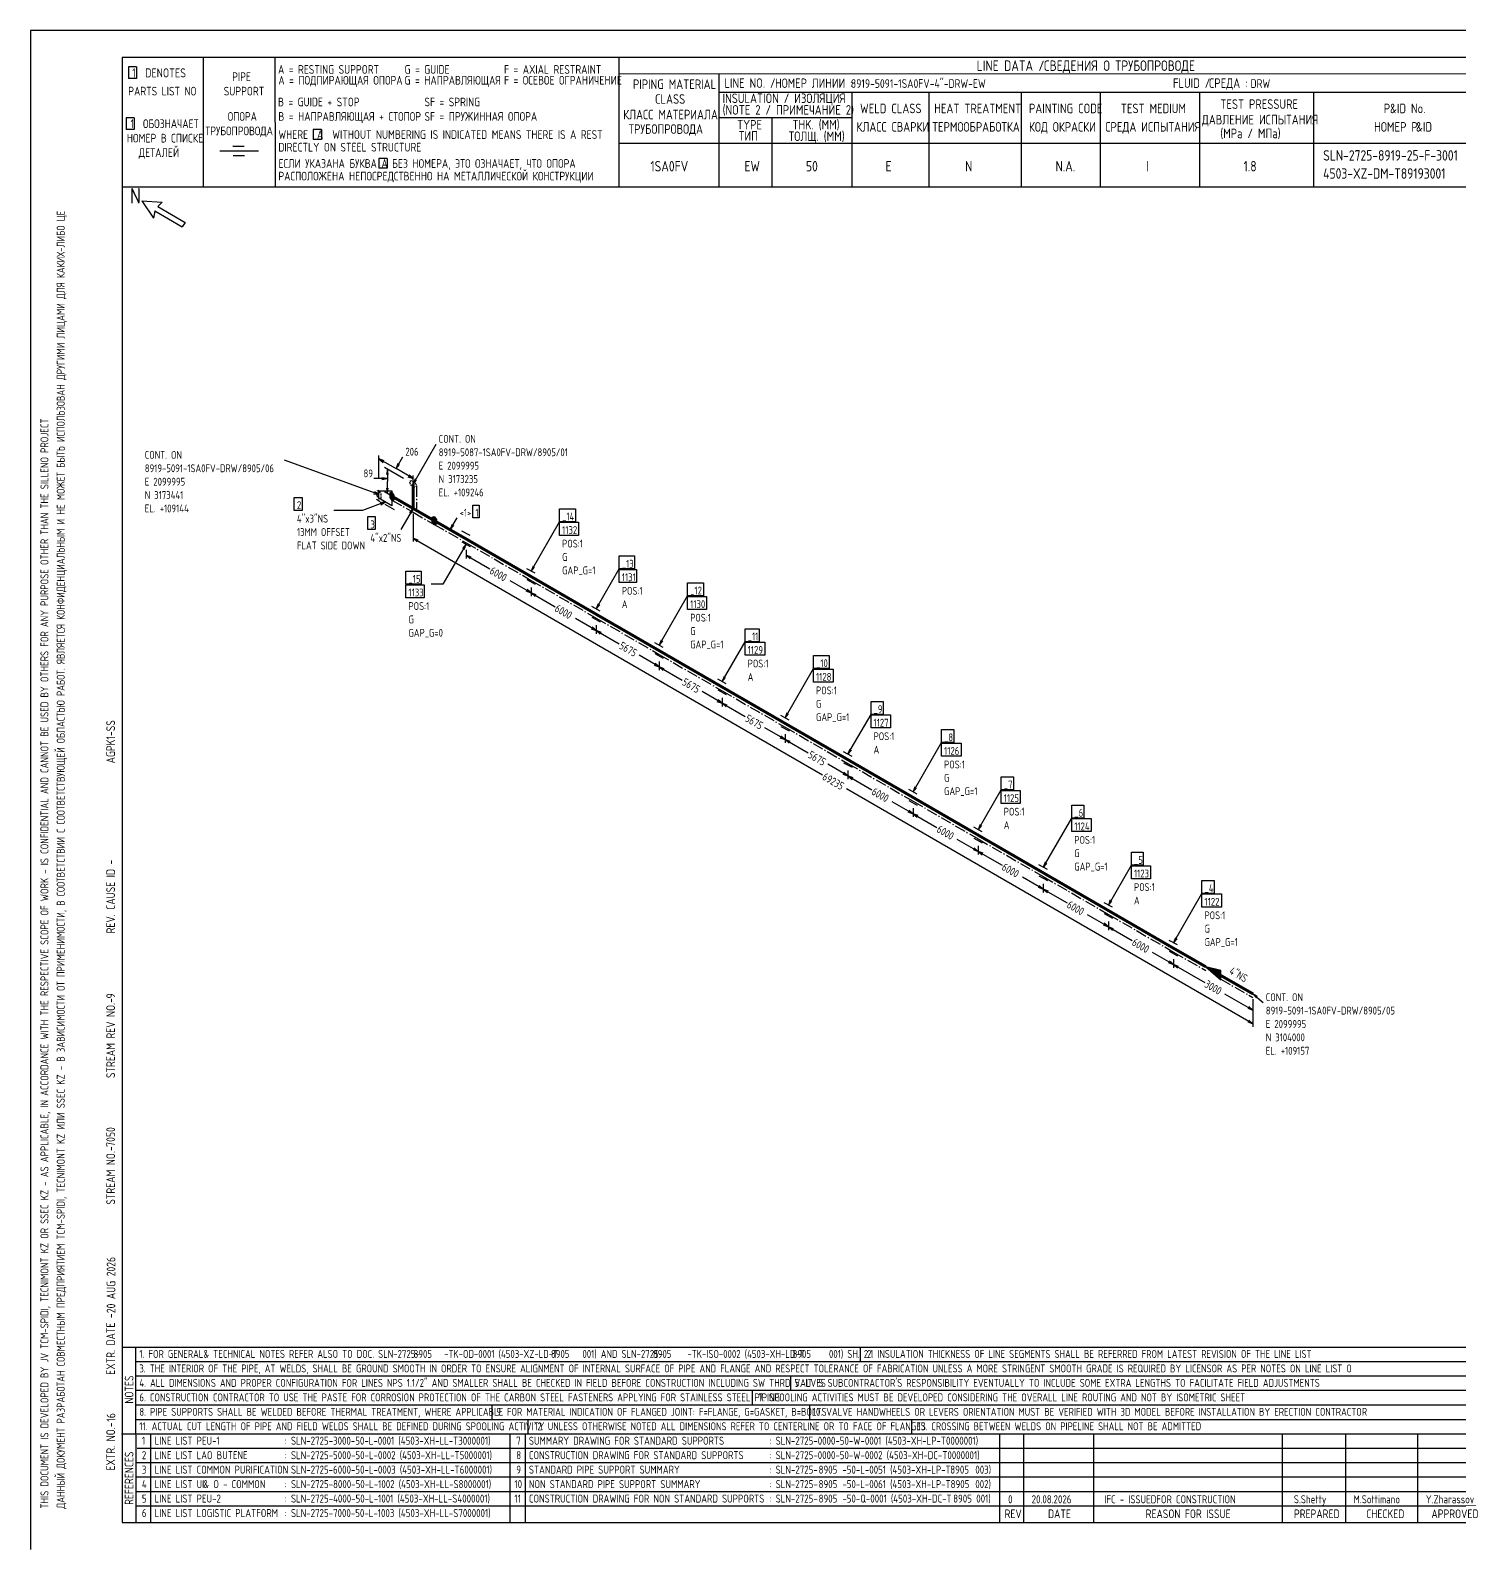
# Model space of a CAD drawing. Extents: x -1005 to 594, y -998 to 420.
# Drawn here: x 0 to 395.2, y 0 to 420 of the extents above; entities that cross this region are included whole.
import ezdxf

# ---------------------------------------------------------------- set-up
doc = ezdxf.new("R2010")
doc.units = 0
doc.linetypes.add('GT100', pattern=[0.8, 0.533333, -0.266667])
doc.linetypes.add('GT111', pattern=[4.5, 3, -0.6, 0.3, -0.6])
doc.styles.add('TTFN17', font='GOST type A')

msp = doc.modelspace()

# ---------------------------------------------------------------- linework, layer by layer
at = {"layer": 'GT_1', "flags": 128}
for points in [[(0, 420), (0, 0)], [(594, 420), (0, 420)], [(589.1, 412.5), (25.4, 412.5)], [(25.4, 412.5), (25.4, 7.5)], [(47.8, 412.5), (47.8, 376.7)], [(67.6, 412.5), (67.7, 376.7)], [(162.7, 412.5), (162.7, 376.7)], [(29.3, 409.9), (27.1, 409.9)], [(27.1, 409.9), (27.1, 406.7)], [(29.3, 409.9), (29.3, 406.7)], [(589.1, 408), (162.7, 407.9)], [(190.3, 407.8), (190.3, 376.7)], [(29.3, 406.7), (27.1, 406.7)], [(190.3, 402.9), (402.7, 402.9)], [(227.1, 402.9), (227.1, 376.7)], [(248.4, 402.9), (248.4, 376.8)], [(273.9, 402.9), (273.9, 376.7)], [(295.8, 402.9), (295.8, 376.7)], [(323.2, 402.9), (323.2, 376.7)], [(354.8, 402.9), (354.8, 376.8)], [(28.7, 395.8), (26.5, 395.8)], [(26.5, 395.8), (26.5, 392.6)], [(28.7, 395.8), (28.7, 392.6)], [(227.1, 395.8), (190.3, 395.8)], [(205, 395.8), (205, 376.7)], [(28.7, 392.6), (26.5, 392.6)], [(80.5, 392.6), (78.2, 392.6)], [(78.2, 392.6), (78.2, 389.8)], [(80.5, 392.6), (80.5, 389.8)], [(63.1, 386.6), (52.4, 386.6)], [(59.1, 387.9), (56, 387.9)], [(80.5, 389.8), (78.2, 389.8)], [(230.2, 388.7), (162.7, 388.7)], [(402.7, 388.7), (226.9, 388.7)], [(59.2, 385.3), (56.1, 385.3)], [(98.6, 384.6), (96.3, 384.6)], [(96.3, 384.6), (96.3, 381.9)], [(98.6, 384.6), (98.6, 381.9)], [(98.6, 381.9), (96.3, 381.9)], [(402.7, 376.7), (25.4, 376.7)], [(30.8, 372.9), (34, 368.1)], [(30.8, 372.9), (36.4, 372.5)], [(34.4, 370.1), (34, 368.1)], [(34.4, 370.1), (42, 365.7)], [(36.4, 372.5), (35.2, 371.3)], [(35.2, 371.3), (42.8, 366.9)], [(42.8, 366.9), (42, 365.7)], [(96.375, 296.3), (96.375, 302.45)], [(105.825, 294.575), (112.2, 305.6)], [(96.375, 291.65), (70.275, 301.175)], [(97.8, 301.025), (96.375, 301.55), (97.5, 300.575)], [(96.375, 301.55), (101.1, 298.85)], [(103.2, 296.075), (97.875, 299.15)], [(98.925, 297.2), (98.7, 298.7), (98.475, 297.2)], [(98.7, 298.7), (98.7, 295.325)], [(101.1, 298.85), (102.975, 302.075)], [(101.625, 300.275), (101.1, 298.85), (102.075, 299.975)], [(105.825, 296.075), (101.1, 298.85)], [(98.7, 296.075), (94.95, 296.075)], [(97.2, 295.85), (98.7, 296.075), (97.2, 296.3)], [(98.7, 291.95), (98.7, 295.325)], [(104.4, 296.6), (105.825, 296.075), (104.7, 297.05)], [(105.825, 289.325), (105.825, 296.975)], [(106.35, 296), (105.825, 294.575), (106.8, 295.7)], [(72.975, 290.9), (75.15, 290.9), (75.15, 287.3), (72.975, 287.3), (72.975, 290.9)], [(94.875, 291.875), (96.375, 291.65), (95.1, 292.4)], [(99.975, 291.2), (99.975, 288.575), (96.375, 290.675), (96.375, 292.7), (99.975, 292.7), (99.975, 291.2)], [(104.55, 288.575), (97.875, 292.4)], [(98.475, 293.45), (98.7, 291.95), (98.925, 293.45)], [(99.375, 290.9), (99.975, 290.075), (100.575, 290.225), (100.575, 291.5), (99.975, 292.325), (99.375, 292.175), (99.375, 290.9)], [(99.375, 292), (100.211, 292)], [(99.375, 291.8), (100.357, 291.8)], [(99.375, 291.6), (100.502, 291.6)], [(99.375, 291.4), (100.575, 291.4)], [(99.375, 291.2), (100.575, 291.2)], [(99.375, 291), (100.575, 291)], [(99.448, 290.8), (100.575, 290.8)], [(99.475, 292.2), (100.066, 292.2)], [(99.593, 290.6), (100.575, 290.6)], [(99.739, 290.4), (100.575, 290.4)], [(99.884, 290.2), (100.475, 290.2)], [(98.175, 289.625), (91.8, 287.3), (83.925, 287.3)], [(96.9, 288.875), (98.175, 289.625), (96.675, 289.4)], [(105.825, 287.825), (102.45, 281.975)], [(105.3, 286.4), (105.825, 287.825), (104.85, 286.7)], [(105.825, 286.325), (105.825, 278.675)], [(122.325, 288.725), (124.05, 288.725), (124.05, 285.2), (122.325, 285.2), (122.325, 288.725)], [(146.325, 287.75), (150.675, 287.75), (150.675, 284.15), (146.325, 284.15), (146.325, 287.75)], [(93.3, 285.575), (95.325, 285.575), (95.325, 281.975), (93.3, 281.975), (93.3, 285.575)], [(111.075, 285.425), (111.675, 285.575), (112.275, 284.75), (112.275, 283.475), (111.675, 283.325), (111.075, 284.15), (111.075, 285.425)], [(111.075, 285.4), (111.802, 285.4)], [(111.075, 285.2), (111.948, 285.2)], [(111.075, 285), (112.093, 285)], [(111.075, 284.8), (112.239, 284.8)], [(111.075, 284.6), (112.275, 284.6)], [(111.075, 284.4), (112.275, 284.4)], [(111.075, 284.2), (112.275, 284.2)], [(111.184, 284), (112.275, 284)], [(111.33, 283.8), (112.275, 283.8)], [(111.475, 283.6), (112.275, 283.6)], [(116.1, 281.975), (117.975, 285.2)], [(116.625, 283.4), (116.1, 281.975), (117.075, 283.1)], [(121.575, 280.325), (119.25, 281.6)], [(138.45, 270.5), (146.325, 284.15)], [(146.325, 284), (151.575, 284), (151.575, 280.4), (146.325, 280.4), (146.325, 284)], [(107.25, 279.05), (105.825, 279.575), (106.95, 278.6)], [(105.825, 279.575), (219, 214.175)], [(120.45, 277.925), (114.075, 266.9), (110.85, 266.9)], [(119.25, 278.6), (121.575, 277.325)], [(119.925, 276.5), (120.45, 277.925), (119.475, 276.8)], [(120.45, 276.425), (120.45, 274.025)], [(121.875, 274.4), (120.45, 274.925), (121.575, 273.95)], [(120.45, 274.925), (127.05, 271.1)], [(162.825, 274.7), (167.025, 274.7), (167.025, 271.1), (162.825, 271.1), (162.825, 274.7)], [(103.8, 270.5), (108, 270.5), (108, 266.9), (103.8, 266.9), (103.8, 270.5)], [(139.575, 269.9), (137.25, 271.175)], [(138.975, 271.925), (138.45, 270.5), (139.425, 271.625)], [(156.45, 260.075), (162.825, 271.1)], [(162.825, 270.95), (167.625, 270.95), (167.625, 267.35), (162.825, 267.35), (162.825, 270.95)], [(103.8, 266.75), (108.9, 266.75), (108.9, 263.15), (103.8, 263.15), (103.8, 266.75)], [(138.45, 264.5), (132.675, 267.8)], [(137.025, 265.025), (138.45, 264.5), (137.325, 265.475)], [(137.25, 268.175), (139.575, 266.9)], [(138.45, 266), (138.45, 263.6)], [(138.45, 266), (138.45, 263.6)], [(181.725, 267.275), (186.075, 267.275), (186.075, 263.675), (181.725, 263.675), (181.725, 267.275)], [(139.875, 263.975), (138.45, 264.5), (139.575, 263.525)], [(138.45, 264.5), (145.05, 260.675)], [(157.575, 259.475), (155.25, 260.75)], [(156.975, 261.5), (156.45, 260.075), (157.425, 261.2)], [(173.85, 250.025), (181.725, 263.675)], [(181.725, 263.525), (186.975, 263.525), (186.975, 259.925), (181.725, 259.925), (181.725, 263.525)], [(156.45, 254.075), (150.675, 257.375)], [(155.25, 257.75), (157.575, 256.475)], [(155.025, 254.6), (156.45, 254.075), (155.325, 255.05)], [(156.45, 255.575), (156.45, 253.175)], [(156.45, 255.575), (156.45, 253.175)], [(157.875, 253.55), (156.45, 254.075), (157.575, 253.1)], [(156.45, 254.075), (162.825, 250.4)], [(197.625, 254.6), (201.525, 254.6), (201.525, 251), (197.625, 251), (197.625, 254.6)], [(174.975, 249.425), (172.65, 250.7)], [(174.375, 251.45), (173.85, 250.025), (174.825, 251.15)], [(191.25, 239.975), (197.625, 251)], [(197.625, 250.85), (203.025, 250.85), (203.025, 247.25), (197.625, 247.25), (197.625, 250.85)], [(173.85, 244.025), (168.3, 247.25)], [(172.425, 244.55), (173.85, 244.025), (172.725, 245)], [(172.65, 247.7), (174.975, 246.425)], [(173.85, 245.525), (173.85, 243.125)], [(173.85, 245.525), (173.85, 243.125)], [(175.275, 243.5), (173.85, 244.025), (174.975, 243.05)], [(173.85, 244.025), (180.225, 240.35)], [(216.525, 247.175), (220.875, 247.175), (220.875, 243.575), (216.525, 243.575), (216.525, 247.175)], [(192.375, 239.375), (190.05, 240.65)], [(191.775, 241.4), (191.25, 239.975), (192.225, 241.1)], [(208.65, 229.925), (216.525, 243.575)], [(216.525, 243.425), (221.925, 243.425), (221.925, 239.825), (216.525, 239.825), (216.525, 243.425)], [(191.25, 233.975), (185.7, 237.2)], [(190.05, 237.65), (192.375, 236.375)], [(191.25, 235.475), (191.25, 233.075)], [(191.25, 235.475), (191.25, 233.075)], [(189.825, 234.5), (191.25, 233.975), (190.125, 234.95)], [(192.675, 233.45), (191.25, 233.975), (192.375, 233)], [(191.25, 233.975), (197.625, 230.3)], [(209.175, 231.35), (208.65, 229.925), (209.625, 231.05)], [(232.425, 234.5), (235.8, 234.5), (235.8, 230.9), (232.425, 230.9), (232.425, 234.5)], [(208.65, 223.925), (203.1, 227.15)], [(209.775, 229.325), (207.45, 230.6)], [(207.45, 227.6), (209.775, 226.325)], [(226.05, 219.875), (232.425, 230.9)], [(232.425, 230.75), (237.825, 230.75), (237.825, 227.15), (232.425, 227.15), (232.425, 230.75)], [(207.225, 224.45), (208.65, 223.925), (207.525, 224.9)], [(208.65, 225.425), (208.65, 223.025)], [(208.65, 225.425), (208.65, 223.025)], [(210.075, 223.4), (208.65, 223.925), (209.775, 222.95)], [(208.65, 223.925), (215.025, 220.25)], [(244.05, 209.45), (251.925, 223.1)], [(251.925, 226.7), (255.3, 226.7), (255.3, 223.1), (251.925, 223.1), (251.925, 226.7)], [(251.925, 222.95), (257.325, 222.95), (257.325, 219.35), (251.925, 219.35), (251.925, 222.95)], [(227.175, 219.275), (224.85, 220.55)], [(226.575, 221.3), (226.05, 219.875), (227.025, 221)], [(226.05, 213.875), (220.5, 217.1)], [(224.625, 214.4), (226.05, 213.875), (224.925, 214.85)], [(224.85, 217.55), (227.175, 216.275)], [(226.05, 215.375), (226.05, 212.975)], [(226.05, 215.375), (226.05, 212.975)], [(338.025, 145.4), (225.675, 210.35)], [(227.475, 213.35), (226.05, 213.875), (227.175, 212.9)], [(226.05, 213.875), (232.65, 210.05)], [(245.175, 208.85), (242.85, 210.125)], [(244.575, 210.875), (244.05, 209.45), (245.025, 210.575)], [(262.05, 199.025), (268.425, 210.05)], [(268.425, 213.65), (271.8, 213.65), (271.8, 210.05), (268.425, 210.05), (268.425, 213.65)], [(244.05, 203.45), (238.275, 206.75)], [(242.85, 207.125), (245.175, 205.85)], [(268.425, 209.9), (273.675, 209.9), (273.675, 206.3), (268.425, 206.3), (268.425, 209.9)], [(287.925, 205.85), (291.3, 205.85), (291.3, 202.25), (287.925, 202.25), (287.925, 205.85)], [(242.625, 203.975), (244.05, 203.45), (242.925, 204.425)], [(244.05, 204.95), (244.05, 202.55)], [(244.05, 204.95), (244.05, 202.55)], [(245.475, 202.925), (244.05, 203.45), (245.175, 202.475)], [(244.05, 203.45), (250.65, 199.625)], [(280.05, 188.6), (287.925, 202.25)], [(287.925, 202.1), (293.325, 202.1), (293.325, 198.5), (287.925, 198.5), (287.925, 202.1)], [(263.175, 198.425), (260.85, 199.7)], [(262.575, 200.45), (262.05, 199.025), (263.025, 200.15)], [(262.05, 193.025), (256.275, 196.325)], [(260.625, 193.55), (262.05, 193.025), (260.925, 194)], [(260.85, 196.7), (263.175, 195.425)], [(262.05, 194.525), (262.05, 192.125)], [(262.05, 194.525), (262.05, 192.125)], [(263.475, 192.5), (262.05, 193.025), (263.175, 192.05)], [(262.05, 193.025), (268.65, 189.2)], [(281.175, 188), (278.85, 189.275)], [(280.575, 190.025), (280.05, 188.6), (281.025, 189.725)], [(298.05, 178.175), (304.425, 189.2)], [(304.425, 192.8), (307.65, 192.8), (307.65, 189.2), (304.425, 189.2), (304.425, 192.8)], [(304.425, 189.05), (309.675, 189.05), (309.675, 185.45), (304.425, 185.45), (304.425, 189.05)], [(280.05, 182.6), (274.275, 185.9)], [(278.85, 186.275), (281.175, 185)], [(323.925, 185), (327.3, 185), (327.3, 181.4), (323.925, 181.4), (323.925, 185)], [(278.625, 183.125), (280.05, 182.6), (278.925, 183.575)], [(280.05, 184.1), (280.05, 181.7)], [(280.05, 184.1), (280.05, 181.7)], [(281.475, 182.075), (280.05, 182.6), (281.175, 181.625)], [(280.05, 182.6), (286.65, 178.775)], [(316.05, 167.75), (323.925, 181.4)], [(323.925, 181.25), (329.325, 181.25), (329.325, 177.65), (323.925, 177.65), (323.925, 181.25)], [(299.175, 177.575), (296.85, 178.85)], [(298.575, 179.6), (298.05, 178.175), (299.025, 179.3)], [(298.05, 172.175), (292.275, 175.475)], [(296.625, 172.7), (298.05, 172.175), (296.925, 173.15)], [(296.85, 175.85), (299.175, 174.575)], [(298.05, 173.675), (298.05, 171.275)], [(298.05, 173.675), (298.05, 171.275)], [(299.475, 171.65), (298.05, 172.175), (299.175, 171.2)], [(298.05, 172.175), (304.65, 168.35)], [(317.175, 167.15), (314.85, 168.425)], [(316.575, 169.175), (316.05, 167.75), (317.025, 168.875)], [(316.05, 161.75), (310.275, 165.05)], [(314.85, 165.425), (317.175, 164.15)], [(314.625, 162.275), (316.05, 161.75), (314.925, 162.725)], [(316.05, 163.25), (316.05, 160.85)], [(316.05, 163.25), (316.05, 160.85)], [(317.475, 161.225), (316.05, 161.75), (317.175, 160.775)], [(316.05, 161.75), (324.675, 156.8)], [(329.1, 158.75), (329.1, 160.1), (324.975, 161.15), (329.1, 157.55), (329.1, 159.95), (325.35, 160.925), (329.1, 157.625), (329.1, 159.725), (325.8, 160.7), (329.1, 157.85), (329.1, 159.575), (326.175, 160.4), (329.1, 158), (329.1, 159.425), (326.55, 160.25), (329.1, 158.15), (329.1, 159.275), (327, 159.95), (329.1, 158.3), (329.1, 159.05), (327.3, 159.8), (329.1, 158.525), (329.1, 158.9), (327.75, 159.5), (329.1, 158.675), (329.1, 158.75), (324.975, 161.15)], [(338.025, 149.15), (330.225, 153.575)], [(339.3, 152.9), (338.025, 153.65), (339, 152.525)], [(338.025, 153.65), (340.875, 151.25)], [(338.025, 152.15), (338.025, 148.25)], [(338.025, 152.15), (338.025, 144.5)], [(336.6, 149.675), (338.025, 149.15), (336.9, 150.125)], [(336.6, 145.925), (338.025, 145.4), (336.9, 146.375)], [(25.3, 56), (402.7, 56)], [(29.1, 56), (29.2, 7.5)], [(229.4, 56), (229.4, 52)], [(29.1, 52), (402.7, 52)], [(29.1, 48), (402.7, 48)], [(210.2, 48), (210.2, 44)], [(402.7, 44), (29.1, 44)], [(199.6, 44), (199.6, 40)], [(29.2, 40), (402.7, 40)], [(127.6, 40), (127.6, 36)], [(215.4, 40), (215.4, 36)], [(29.1, 36), (402.7, 36)], [(137.5, 36), (137.5, 32)], [(243.6, 36), (243.6, 32)], [(25.2, 32), (402.7, 32)], [(33.2, 32), (33.2, 7.6)], [(132.6, 32), (132.6, 7.6)], [(136.8, 32), (136.8, 7.6)], [(267.9, 32), (267.9, 7.5)], [(274.6, 32), (274.6, 7.5)], [(293.9, 32), (293.9, 7.5)], [(346.1, 32), (346.1, 7.5)], [(363.6, 32), (363.6, 7.5)], [(383.5, 32), (383.5, 7.5)], [(402.7, 28), (29.5, 28)], [(402.7, 24), (29.1, 24)], [(402.7, 20), (29.1, 20)], [(402.7, 16), (29.1, 16)], [(402.7, 12), (29.2, 12)], [(25.4, 7.5), (589.1, 7.5)], [(0, 0), (0, 0)]]:
    msp.add_lwpolyline(points, dxfattribs=at)
at = {"layer": 'GT_1', "linetype": 'GT100', "flags": 128}
for points in [[(106.425, 294.875), (106.8, 294.05), (106.425, 293.6), (105.225, 294.275), (104.85, 295.1), (105.225, 295.55), (106.425, 294.875)], [(95.775, 291.35), (96.375, 290.525), (96.975, 290.675), (96.975, 291.95), (96.375, 292.775), (95.775, 292.625), (95.775, 291.35)]]:
    msp.add_lwpolyline(points, dxfattribs=at)
at = {"layer": 'GT_1', "const_width": 0.8, "flags": 128}
for points in [[(105.825, 287.825), (105.825, 294.575)], [(105.825, 287.825), (99.975, 291.2)], [(111.675, 284.45), (105.825, 287.825)], [(120.45, 279.425), (111.675, 284.45)], [(138.45, 269), (120.45, 279.425)], [(156.45, 258.575), (138.45, 269)], [(173.85, 248.525), (156.45, 258.575)], [(191.25, 238.475), (173.85, 248.525)], [(208.65, 228.425), (191.25, 238.475)], [(226.05, 218.375), (208.65, 228.425)], [(244.05, 207.95), (226.05, 218.375)], [(262.05, 197.525), (244.05, 207.95)], [(280.05, 187.1), (262.05, 197.525)], [(298.05, 176.675), (280.05, 187.1)], [(316.05, 166.25), (298.05, 176.675)], [(324.975, 161.15), (316.05, 166.25)], [(338.025, 153.65), (329.1, 158.75)]]:
    msp.add_lwpolyline(points, dxfattribs=at)
at = {"layer": 'GT_1', "linetype": 'GT111', "flags": 128}
for points in [[(106.725, 294.05), (106.725, 287.3)], [(100.65, 287.45), (95.7, 290.3)], [(99.975, 290.15), (105.825, 286.775)], [(105.825, 286.775), (111.675, 283.4)], [(111.675, 283.4), (120.45, 278.375)], [(120.45, 278.375), (138.45, 267.95)], [(138.45, 267.95), (156.45, 257.525)], [(156.45, 257.525), (173.85, 247.475)], [(173.85, 247.475), (191.25, 237.425)], [(191.25, 237.425), (208.65, 227.375)], [(208.65, 227.375), (226.05, 217.325)], [(226.05, 217.325), (244.05, 206.9)], [(244.05, 206.9), (262.05, 196.475)], [(262.05, 196.475), (280.05, 186.05)], [(280.05, 186.05), (298.05, 175.625)], [(298.05, 175.625), (316.05, 165.2)], [(316.05, 165.2), (324.975, 160.1)], [(329.1, 157.7), (338.025, 152.6)]]:
    msp.add_lwpolyline(points, dxfattribs=at)

# ---------------------------------------------------------------- texts
at = {"layer": 'GT_1', "style": 'TTFN17'}
for s, height, p in [('LINE DATA /', 2.8875, (261.633, 408.8)), ('СВЕДЕНИЯ О ТРУБОПРОВОДЕ', 2.8875, (280.233, 408.8)), (' 1  DENOTES', 2.5025, (26.875, 407)), (' PIPE', 2.4062, (54.561, 406)), ('A = RESTING SUPPORT', 2.40625, (68.461, 408)), ('A = ПОДПИРАЮЩАЯ ОПОРА', 2.40625, (68.561, 405)), ('G = GUIDE', 2.4062, (103.461, 408)), ('G = НАПРАВЛЯЮЩАЯ', 2.40625, (103.461, 405)), ('F = AXIAL RESTRAINT', 2.40625, (130.961, 408)), ('F = ОСЕВОЕ ОГРАНИЧЕНИЕ', 2.40625, (130.961, 405)), ('PARTS LIST NO', 2.40625, (27.061, 402)), ('SUPPORT', 2.4062, (53.461, 402)), ('PIPING MATERIAL', 2.64687, (166.597, 403.8)), ('LINE NO. /', 2.6469, (191.897, 404.1)), ('НОМЕР ЛИНИИ :', 2.59875, (205.89, 404.1)), ('8919-5091-1SA0FV-4"-DRW-EW', 2.40625, (226.861, 404.1)), ('FLUID /', 2.6469, (315.897, 404.1)), ('СРЕДА :', 2.6469, (325.897, 404.1)), ('DRW', 2.4062, (337.361, 404.1)), ('B = GUIDE + STOP', 2.40625, (68.461, 399)), ('SF = SPRING', 2.40625, (108.961, 399)), ('CLASS', 2.6469, (172.697, 399.7)), ('(NOTE 2 / ПРИМЕЧАНИЕ 2)', 2.64687, (191.397, 396.7)), ('INSULATION / ИЗОЛЯЦИЯ', 2.64687, (191.397, 399.9)), ('WELD CLASS', 2.6469, (229.397, 397.1)), ('HEAT TREATMENT', 2.64687, (249.897, 397.1)), ('PAINTING CODE', 2.64687, (276.097, 397.1)), ('TEST MEDIUM', 2.64687, (301.497, 397.1)), ('TEST PRESSURE', 2.64687, (328.997, 398.3)), ('P', 2.647, (374.197, 397.1)), ('&ID No.', 2.6469, (375.908, 397.1)), (' 1  ОБОЗНАЧАЕТ', 2.40625, (26.461, 393)), ('ОПОРА', 2.4062, (54.561, 395)), ('B = НАПРАВЛЯЮЩАЯ + СТОПОР', 2.40625, (68.561, 395)), ('SF = ПРУЖИННАЯ ОПОРА', 2.40625, (108.961, 395)), ('КЛАСС МАТЕРИАЛА', 2.64687, (163.897, 395.4)), ('TYPE', 2.6469, (195.397, 392.6)), ('THK. (MM)', 2.6469, (210.697, 392.6)), ('ДАВЛЕНИЕ ИСПЫТАНИЯ', 2.64687, (323.897, 394)), ('НОМЕР В СПИСКЕ', 2.40625, (26.661, 389)), ('ТРУБОПРОВОДА', 2.40625, (48.361, 391)), ('WHERE  A  WITHOUT NUMBERING IS INDICATED MEANS THERE IS A REST', 2.40625, (68.561, 390)), ('ТРУБОПРОВОДА', 2.64687, (165.397, 391.4)), ('ТИП', 2.6469, (195.897, 389.5)), ('ТОЛЩ. (ММ)', 2.6469, (209.697, 389.4)), ('КЛАСС СВАРКИ', 2.64687, (228.397, 392)), ('ТЕРМООБРАБОТКА', 2.64687, (249.397, 392)), ('КОД ОКРАСКИ', 2.64687, (276.097, 392)), ('СРЕДА ИСПЫТАНИЯ', 2.64687, (297.197, 392)), ('(MPa / МПа)', 2.64687, (328.997, 390.2)), ('НОМЕР P', 2.6469, (371.497, 392)), ('&ID', 2.6469, (383.097, 392)), ('ДЕТАЛЕЙ', 2.4062, (29.961, 385)), ('DIRECTLY ON STEEL STRUCTURE', 2.40625, (68.561, 386.5)), ('SLN-2725-8919-25-F-3001', 2.8875, (357.433, 384)), ('ЕСЛИ УКАЗАНА БУКВА A БЕЗ НОМЕРА, ЭТО ОЗНАЧАЕТ, ЧТО ОПОРА', 2.40625, (68.561, 382)), ('1SA0FV', 2.8875, (171.433, 381)), ('EW', 2.8875, (197.433, 381)), ('50', 2.8875, (214.433, 381)), ('E', 2.888, (236.433, 381)), ('N', 2.888, (258.433, 381)), ('N.A.', 2.8875, (283.433, 381)), ('I', 2.888, (308.433, 381)), ('1.8', 2.8875, (335.433, 381)), ('РАСПОЛОЖЕНА НЕПОСРЕДСТВЕННО НА МЕТАЛЛИЧЕСКОЙ КОНСТРУКЦИИ', 2.40625, (68.561, 378.5)), ('4503-XZ-DM-T89193001', 2.8875, (357.433, 379)), ('N', 4.331, (27.55, 372.1)), ('CONT. ON', 2.1656, (112.9, 305.975)), ('CONT. ON', 2.1656, (31.634, 301.55)), ('206', 2.1656, (103.675, 302.45)), ('8919-5087-1SA0FV-DRW/8905/01', 2.16562, (112.9, 302.278)), ('8919-5091-1SA0FV-DRW/8905/06', 2.16562, (31.634, 297.853)), ('89', 2.1656, (92.1, 296.45)), ('E 2099995', 2.1656, (112.9, 298.58)), ('E 2099995', 2.1656, (31.634, 294.155)), ('N 3173235', 2.1656, (112.9, 294.883)), ('N 3173441', 2.1656, (31.634, 290.458)), ('2', 2.166, (73.7, 287.675)), ('EL. +109246', 2.16562, (112.9, 291.185)), ('EL. +109144', 2.16562, (31.634, 286.76)), ('4"x3"NS', 2.1656, (73.7, 283.925)), ('<1>', 2.1656, (118.675, 285.575)), ('1', 2.166, (123.033, 285.575)), ('_14', 2.1656, (147.025, 284.525)), ('13MM OFFSET', 2.16562, (73.7, 280.228)), ('3', 2.166, (93.999, 282.35)), ('1132', 2.1656, (147.025, 280.775)), ('FLAT SIDE DOWN', 2.16562, (73.7, 276.53)), ('4"x2"NS', 2.1656, (93.999, 278.6)), ('POS:1', 2.1656, (147.025, 277.025)), ('G', 2.166, (147.025, 273.328)), ('_13', 2.1656, (163.525, 271.475)), ('_15', 2.1656, (104.534, 267.275)), ('GAP_G=1', 2.1656, (147.025, 269.63)), ('1131', 2.1656, (163.525, 267.725)), ('1133', 2.1656, (104.534, 263.525)), ('POS:1', 2.1656, (163.525, 263.975)), ('_12', 2.1656, (182.425, 264.05)), ('POS:1', 2.1656, (104.534, 259.775)), ('A', 2.166, (163.525, 260.278)), ('1130', 2.1656, (182.425, 260.3)), ('G', 2.166, (104.534, 256.078)), ('POS:1', 2.1656, (182.425, 256.55)), ('GAP_G=0', 2.1656, (104.534, 252.38)), ('G', 2.166, (182.425, 252.853)), ('_11', 2.1656, (198.325, 251.375)), ('GAP_G=1', 2.1656, (182.425, 249.155)), ('1129', 2.1656, (198.325, 247.625)), ('POS:1', 2.1656, (198.325, 243.875)), ('_10', 2.1656, (217.225, 243.95)), ('A', 2.166, (198.325, 240.178)), ('1128', 2.1656, (217.225, 240.2)), ('POS:1', 2.1656, (217.225, 236.45)), ('G', 2.166, (217.225, 232.753)), ('GAP_G=1', 2.1656, (217.225, 229.055)), ('_9', 2.1656, (233.125, 231.275)), ('1127', 2.1656, (233.125, 227.525)), ('POS:1', 2.1656, (233.125, 223.775)), ('_8', 2.1656, (252.625, 223.475)), ('A', 2.166, (233.125, 220.078)), ('1126', 2.1656, (252.625, 219.725)), ('POS:1', 2.1656, (252.625, 215.975)), ('G', 2.166, (252.625, 212.278)), ('GAP_G=1', 2.1656, (252.625, 208.58)), ('_7', 2.1656, (269.125, 210.425)), ('1125', 2.1656, (269.125, 206.675)), ('POS:1', 2.1656, (269.125, 202.925)), ('_6', 2.1656, (288.625, 202.625)), ('A', 2.166, (269.125, 199.228)), ('1124', 2.1656, (288.625, 198.875)), ('POS:1', 2.1656, (288.625, 195.125)), ('G', 2.166, (288.625, 191.428)), ('GAP_G=1', 2.1656, (288.625, 187.73)), ('_5', 2.1656, (305.125, 189.575)), ('1123', 2.1656, (305.125, 185.825)), ('POS:1', 2.1656, (305.125, 182.075)), ('_4', 2.1656, (324.625, 181.775)), ('A', 2.166, (305.125, 178.378)), ('1122', 2.1656, (324.625, 178.025)), ('POS:1', 2.1656, (324.625, 174.275)), ('G', 2.166, (324.625, 170.578)), ('GAP_G=1', 2.1656, (324.625, 166.88)), ('CONT. ON', 2.1656, (341.575, 151.625)), ('8919-5091-1SA0FV-DRW/8905/05', 2.16562, (341.575, 147.928)), ('E 2099995', 2.1656, (341.575, 144.23)), ('N 3104000', 2.1656, (341.575, 140.533)), ('EL. +109157', 2.16562, (341.575, 136.835)), ('1. FOR GENERAL', 2.18487, (30.128, 53)), ('& TECHNICAL NOTES REFER ALSO TO DOC. SLN-2725-      -TK-OD-0001 (4503-XZ-LD-T      001) AND SLN-2725-      -TK-ISO-0002 (4503-XH-LD-T      001) SH. 2.1', 2.18487, (47.868, 53)), ('8905', 2.1849, (105.928, 53)), ('8905', 2.1849, (143.928, 53)), ('8905', 2.1849, (172.128, 53)), ('8905', 2.1849, (210.728, 53)), ('2. INSULATION THICKNESS OF LINE SEGMENTS SHALL BE REFERRED FROM LATEST REVISION OF THE LINE LIST', 2.18487, (231.328, 53)), ('3. THE INTERIOR OF THE PIPE, AT WELDS, SHALL BE GROUND SMOOTH IN ORDER TO ENSURE ALIGNMENT OF INTERNAL SURFACE OF PIPE AND FLANGE AND RESPECT TOLERANCE OF FABRICATION UNLESS A MORE STRINGENT SMOOTH GRADE IS REQUIRED BY LICENSOR AS PER NOTES ON LINE LIST O', 2.18487, (30.128, 49)), ('4. ALL DIMENSIONS AND PROPER CONFIGURATION FOR LINES NPS 1.1/2" AND SMALLER SHALL BE CHECKED IN FIELD BEFORE CONSTRUCTION INCLUDING SW THRD VALVES', 2.18487, (30.128, 45)), ("5. IT IS SUBCONTRACTOR'S RESPONSIBILITY EVENTUALLY TO INCLUDE SOME EXTRA LENGTHS TO FACILITATE FIELD ADJUSTMENTS", 2.18487, (211.328, 45)), ('6. CONSTRUCTION CONTRACTOR TO USE THE PASTE FOR CORROSION PROTECTION OF THE CARBON STEEL FASTENERS APPLYING FOR STAINLESS STEEL PIPING', 2.18487, (30.128, 41)), ('7. SPOOLING ACTIVITIES MUST BE DEVELOPED CONSIDERING THE OVERALL LINE ROUTING AND NOT BY ISOMETRIC SHEET', 2.18487, (201.328, 41)), ('8. PIPE SUPPORTS SHALL BE WELDED BEFORE THERMAL TREATMENT, WHERE APPLICABLE', 2.18487, (30.128, 37)), ('9. FOR MATERIAL INDICATION OF FLANGED JOINT: F=FLANGE, G=GASKET, B=BOLTS', 2.18487, (128.828, 37)), ('10. VALVE HANDWHEELS OR LEVERS ORIENTATION MUST BE VERIFIED WITH 3D MODEL BEFORE INSTALLATION BY ERECTION CONTRACTOR', 2.18487, (216.328, 37)), ('11. ACTUAL CUT LENGTH OF PIPE AND FIELD WELDS SHALL BE DEFINED DURING SPOOLING ACTIVITY', 2.18487, (30.128, 33)), ('12. UNLESS OTHERWISE NOTED ALL DIMENSIONS REFER TO CENTERLINE OR TO FACE OF FLANGES', 2.18487, (139.328, 33)), ('13. CROSSING BETWEEN WELDS ON PIPELINE SHALL NOT BE ADMITTED', 2.18487, (245.328, 33)), ('1', 2.214, (30.832, 29)), ('LINE LIST PEU-1', 2.21375, (34.332, 29)), (': SLN-2725-3000-50-L-0001 (4503-XH-LL-T3000001)', 2.21375, (70.332, 29)), ('7', 2.214, (134.332, 29)), ('SUMMARY DRAWING FOR STANDARD SUPPORTS', 2.21375, (137.832, 29)), (': SLN-2725-0000-50-W-0001 (4503-XH-LP-T0000001)', 2.21375, (204.332, 29)), ('2', 2.214, (30.832, 25)), ('LINE LIST LAO BUTENE', 2.21375, (34.332, 25)), (': SLN-2725-5000-50-L-0002 (4503-XH-LL-T5000001)', 2.21375, (70.332, 25)), ('8', 2.214, (134.332, 25)), ('CONSTRUCTION DRAWING FOR STANDARD SUPPORTS', 2.21375, (137.832, 25)), (': SLN-2725-0000-50-W-0002 (4503-XH-DC-T0000001)', 2.21375, (204.332, 25)), ('3', 2.214, (30.832, 21)), ('LINE LIST COMMON PURIFICATION', 2.21375, (34.332, 21)), (': SLN-2725-6000-50-L-0003 (4503-XH-LL-T6000001)', 2.21375, (70.332, 21)), ('9', 2.214, (134.332, 21)), ('STANDARD PIPE SUPPORT SUMMARY', 2.21375, (137.832, 21)), (': SLN-2725-      -50-L-0051 (4503-XH-LP-T      003)', 2.21375, (204.332, 21)), ('8905', 2.2138, (217.932, 21)), ('8905', 2.2138, (254.332, 21)), ('4', 2.214, (30.832, 17)), ('LINE LIST UI', 2.21375, (34.332, 17)), ('& O - COMMON', 2.21375, (47.849, 17)), (': SLN-2725-8000-50-L-1002 (4503-XH-LL-S8000001)', 2.21375, (70.332, 17)), ('10', 2.2138, (133.832, 17)), ('NON STANDARD PIPE SUPPORT SUMMARY', 2.21375, (137.832, 17)), (': SLN-2725-      -50-L-0061 (4503-XH-LP-T      002)', 2.21375, (204.332, 17)), ('8905', 2.2138, (217.932, 17)), ('8905', 2.2138, (254.432, 17)), ('5', 2.214, (30.832, 13)), ('LINE LIST PEU-2', 2.21375, (34.332, 13)), (': SLN-2725-4000-50-L-1001 (4503-XH-LL-S4000001)', 2.21375, (70.332, 13)), ('11', 2.2138, (133.832, 13)), ('CONSTRUCTION DRAWING FOR NON STANDARD SUPPORTS', 2.21375, (137.832, 13)), (': SLN-2725-      -50-Q-0001 (4503-XH-DC-T      001)', 2.21375, (204.332, 13)), ('8905', 2.2138, (217.932, 13)), ('8905', 2.2138, (255.132, 13)), ('0', 2.214, (270.332, 12.8)), ('20.08.2026', 2.2138, (276.832, 12.8)), ('IFC - ISSUEDFOR CONSTRUCTION', 2.21375, (296.932, 12.8)), ('S.Shetty', 2.2138, (349.332, 12.8)), ('M.Sottimano', 2.21375, (365.832, 12.8)), ('Y.Zharassov', 2.21375, (385.832, 12.8)), ('6', 2.214, (30.832, 9)), ('LINE LIST LOGISTIC PLATFORM', 2.21375, (34.332, 9)), (': SLN-2725-7000-50-L-1003 (4503-XH-LL-S7000001)', 2.21375, (70.332, 9)), ('REV', 2.4062, (269.361, 8.7)), ('DATE', 2.4062, (281.361, 8.7)), ('REASON FOR ISSUE', 2.40625, (308.361, 8.7)), ('PREPARED', 2.4062, (349.361, 8.7)), ('CHECKED', 2.4062, (369.361, 8.7)), ('APPROVED', 2.4062, (387.361, 8.7))]:
    msp.add_text(s, height=height, dxfattribs=at).set_placement(p)
for s, height, rotation, p in [('ДАННЫЙ ДОКУМЕНТ РАЗРАБОТАН СОВМЕСТНЫМ ПРЕДПРИЯТИЕМ TCM-SPIDI, TECNIMONT KZ ИЛИ SSEC KZ - В ЗАВИСИМОСТИ ОТ ПРИМЕНИМОСТИ, В СООТВЕТСТВИИ С СООТВЕТСТВУЮЩЕЙ ОБЛАСТЬЮ РАБОТ. ЯВЛЯЕТСЯ КОНФИДЕНЦИАЛЬНЫМ И НЕ МОЖЕТ БЫТЬ ИСПОЛЬЗОВАН ДРУГИМИ ЛИЦАМИ ДЛЯ КАКИХ-ЛИБО ЦЕ', 2.21375, 90, (9.5, 11.332)), ('THIS DOCUMENT IS DEVELOPED BY JV TCM-SPIDI, TECNIMONT KZ OR SSEC KZ - AS APPLICABLE, IN ACCORDANCE WITH THE RESPECTIVE SCOPE OF WORK - IS CONFIDENTIAL AND CANNOT BE USED BY OTHERS FOR ANY PURPOSE OTHER THAN THE SILLENO PROJECT', 2.21375, 90, (5, 11.332)), ('6000', 2.1656, -30, (126.744, 269.976)), ('6000', 2.1656, -30, (144.744, 259.551)), ('5675', 2.1656, -30, (162.578, 249.236)), ('5675', 2.1656, -30, (179.978, 239.186)), ('AGPK1-SS', 2.4062, 90, (23.4, 217.361)), ('5675', 2.1656, -30, (197.378, 229.136)), ('5675', 2.1656, -30, (214.778, 219.086)), ('69235', 2.1656, -30, (218.747, 213.024)), ('6000', 2.1656, -30, (232.344, 208.926)), ('6000', 2.1656, -30, (250.344, 198.501)), ('REV. CAUSE ID -', 2.40625, 90, (23.4, 170.361)), ('6000', 2.1656, -30, (268.344, 188.076)), ('6000', 2.1656, -30, (286.344, 177.651)), ('6000', 2.1656, -30, (304.344, 167.226)), ('4"NS', 2.1656, -30, (331.253, 159.33)), ('3000', 2.1656, -30, (324.398, 155.675)), ('STREAM REV NO.-', 2.40625, 90, (23.4, 130.361)), ('9', 2.406, 90, (23.4, 152.361)), ('7050', 2.4062, 90, (23.4, 111.361)), ('STREAM NO.-', 2.40625, 90, (23.4, 95.361)), ('20 AUG 2026', 2.40625, 90, (23.5, 65.361)), ('EXTR. DATE -', 2.40625, 90, (23.4, 48.361)), ('NOTES', 2.4062, 90, (28.5, 40.361)), ('EXTR. NO.-', 2.4062, 90, (23.4, 21.861)), ('16', 2.4062, 90, (23.5, 35.361)), ('REFERENCES', 2.4062, 90, (28.5, 12.361))]:
    msp.add_text(s, height=height, rotation=rotation, dxfattribs=at).set_placement(p)

doc.saveas('drawing.dxf')
